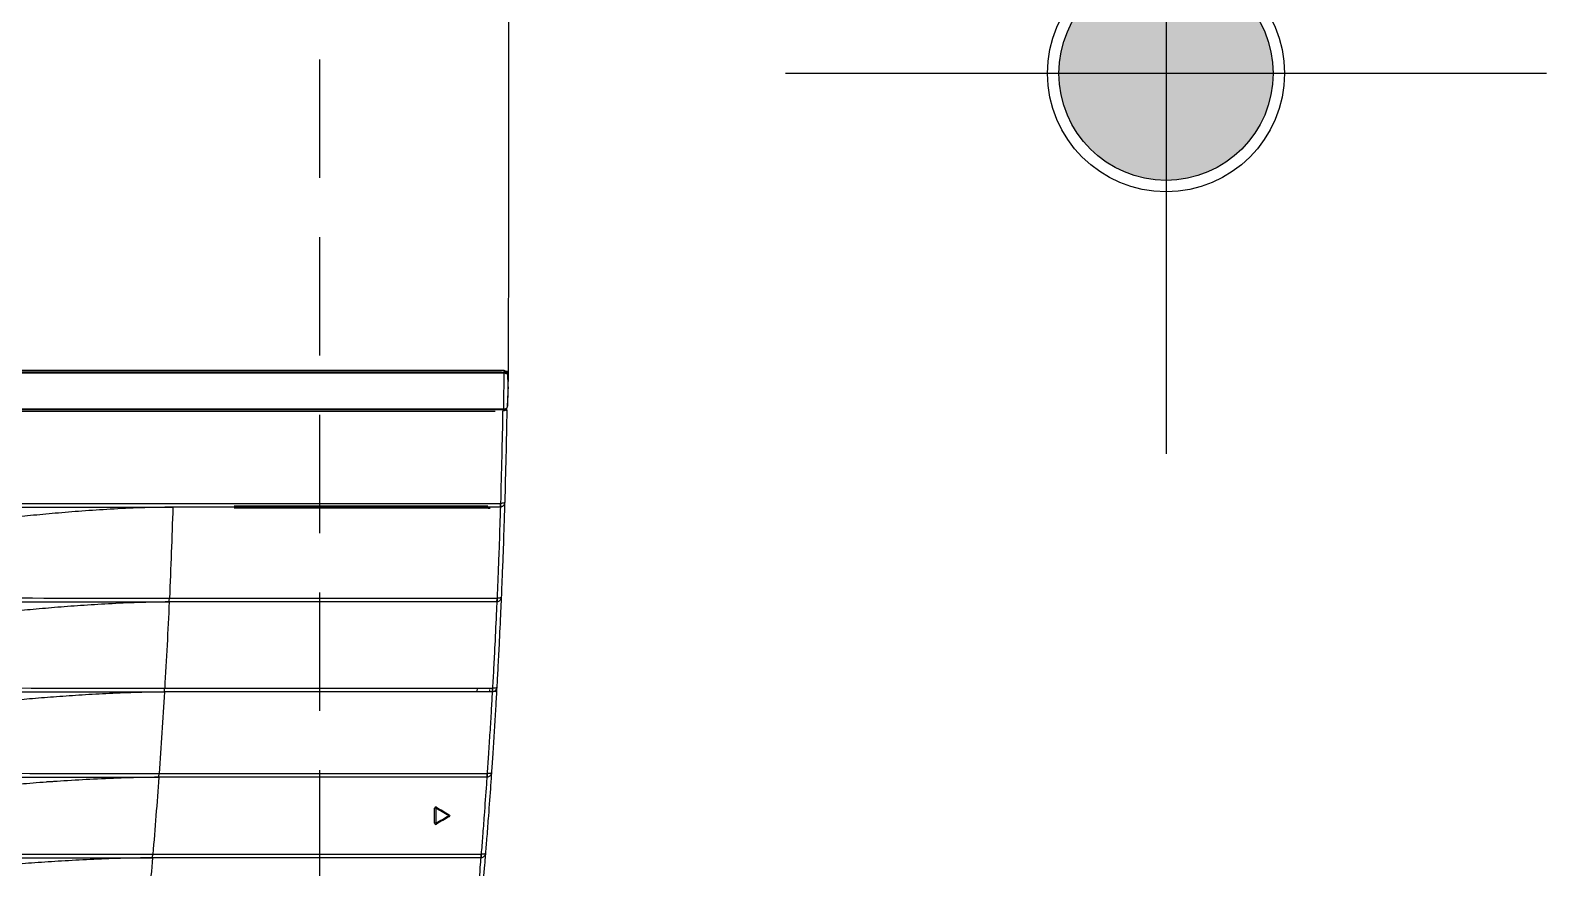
# Model space of a CAD drawing. Header units: millimetres. Extents: x 359270 to 411470, y 57550 to 89768.
# Drawn here: x 404391.9 to 404711.9, y 62793.3 to 62970.1 of the extents above; entities that cross this region are included whole.
import ezdxf

# ---------------------------------------------------------------- set-up
doc = ezdxf.new("R2010")
doc.units = ezdxf.units.MM
doc.header["$LTSCALE"] = 100
doc.linetypes.add('HIDDEN', pattern=[0.375, 0.25, -0.125])
doc.layers.add('RC-LIGHT', color=7, linetype='Continuous')
doc.layers.add('도면층8', color=8, linetype='Continuous')

# ---------------------------------------------------------------- blocks, each defined once
blk = doc.blocks.new('*U22')
at = {"color": 8}
for p, q in [((1519.72, 193.19), (1519.72, 193.19)), ((1519.77, 189.43), (1519.77, 189.44)), ((1519.78, 190.56), (1519.78, 190.56)), ((1519.79, 190.46), (1519.79, 190.49)), ((1519.79, 190.46), (1519.79, 190.49)), ((1519.64, 186.8), (1519.64, 186.81)), ((1513.99, 91.5), (1513.99, 91.5))]:
    blk.add_line(p, q, dxfattribs=at)
at = {"color": 1, "linetype": 'HIDDEN'}
blk.add_lwpolyline([(1479.94, 484.99), (1479.94, 14.99), (39.94, 14.99), (39.94, 484.99)], close=True, dxfattribs=at)
at = {"color": 8}
for centre, radius, start, end in [((1519.01, 193.8), 0.2, 80.5717, 90), ((1515.45, 165.31), 0.5, 358.2397, 0), ((1504.49, 101.95), 0.25, 60, 180), ((1504.49, 98.81), 0.25, 180, 300)]:
    blk.add_arc(centre, radius, start, end, dxfattribs=at)
at = {"color": 8, "extrusion": (0, 0, -1)}
blk.add_arc((-1507.21, 100.38), 0.25, 120, 240, dxfattribs=at)
at = {"color": 8}
for centre, major_axis, ratio, start_param, end_param in [((1518.89, 193.8), (0, -0.2), 0.205027, 1.568733, 3.141593), ((1519.01, 193.8), (0, -0.2), 0.351833, 1.567117, 3.141593), ((1519.01, 193.8), (0.033, 0.197), 0.348188, 4.76642, 6.323186), ((1519.07, 194.06), (-0.393, -0.309), 0.676569, 1.247751, 2.270849), ((1519.16, 193.82), (-0.5, -0.021), 0.710917, 2.398177, 3.067106), ((1518.79, 186.26), (0, -0.2), 0.201921, 0.053462, 1.568761), ((1515.45, 165.31), (-0.5, 0.015), 0.003269, 1.745497, 3.141044), ((1518.04, 166.3), (0, -0.8), 0.192414, 0, 1.56303), ((1518.07, 166.3), (-0.127, 0.79), 0.18902, 3.140748, 4.674174), ((1517.31, 146.3), (0, -0.8), 0.1863, 0, 1.559168), ((1517.34, 146.3), (-0.111, 0.792), 0.18309, 3.140852, 4.674944), ((1516.37, 127.3), (0, -0.8), 0.179084, 0, 1.549822), ((1516.4, 127.3), (-0.096, 0.794), 0.175481, 3.140957, 4.670141), ((1515.25, 109.3), (0, -0.8), 0.172581, 0, 1.539295), ((1515.27, 109.3), (-0.081, 0.796), 0.16865, 3.141053, 4.663501), ((1504.49, 101.95), (-0.25, 0), 0.028867, 4.561673, 6.283185), ((1504.49, 101.95), (0.125, 0.217), 0.116341, 4.812344, 6.283185), ((1507.21, 100.38), (0.125, 0.217), 0.126416, 4.804016, 6.283185), ((1507.21, 100.38), (-0.125, 0.217), 0.142468, 3.141593, 4.649076), ((1504.49, 98.81), (0.25, 0), 0.003943, 1.420068, 3.141593), ((1504.49, 98.81), (-0.125, 0.217), 0.132331, 3.141593, 4.640625), ((1513.99, 92.3), (0, -0.8), 0.165536, 0, 1.525516), ((1514.01, 92.3), (-0.067, 0.797), 0.161273, 3.141146, 4.653318)]:
    blk.add_ellipse(centre, major_axis=major_axis, ratio=ratio, start_param=start_param, end_param=end_param, dxfattribs=at)
for points, degree in [([(1519.83, 194), (1520.22, 309.36), (1519.33, 344.73), (1517.18, 380.02)], 3), ([(1518.39, 194), (1518.56, 194), (1518.73, 194), (1518.89, 194)], 3), ([(1518.89, 194), (1518.93, 194), (1518.97, 194), (1519.01, 194)], 3), ([(1519.08, 193.8), (1519.03, 193.8), (1518.99, 193.8), (1518.94, 193.8)], 3), ([(1519.1, 193.85), (1519.21, 193.92), (1519.3, 194.02), (1519.36, 194.13)], 3), ([(1519.66, 194.12), (1519.65, 194.12), (1519.54, 194.12), (1519.36, 194.13)], 3), ([(1519.36, 194.13), (1519.41, 194.1), (1519.45, 194.07), (1519.49, 194.05)], 3), ([(1519.66, 194.12), (1519.66, 194.02), (1519.66, 193.92), (1519.65, 193.81)], 3), ([(1519.65, 193.81), (1519.66, 193.68), (1519.67, 193.54), (1519.67, 193.4)], 3), ([(1519.83, 194), (1519.78, 194.04), (1519.72, 194.08), (1519.66, 194.12)], 3), ([(1519.78, 190.56), (1519.72, 193.18)], 1), ([(1519.78, 190.87), (1519.78, 190.74), (1519.79, 190.62), (1519.79, 190.49)], 3), ([(1519.79, 190.49), (1519.79, 190.49), (1519.79, 190.49), (1519.79, 190.49)], 3), ([(1518.89, 186.05), (1518.27, 186.05), (1517.66, 186.05), (1517.05, 186.05)], 3), ([(1518.89, 186.05), (1518.89, 186.05), (1518.89, 186.05), (1518.89, 186.05)], 3), ([(1519.26, 186), (1519.23, 186.05), (1519.18, 186.11), (1519.13, 186.14)], 3), ([(1519.26, 186), (1519.4, 186), (1519.49, 185.99), (1519.49, 185.99)], 3), ([(1519.49, 186), (1519.49, 186.16), (1519.49, 186.31), (1519.49, 186.47)], 3), ([(1519.64, 186.8), (1519.66, 187.34), (1519.69, 187.87)], 2), ([(1519.03, 166.47), (1519.02, 166.15), (1519.01, 165.82), (1519, 165.5)], 3), ([(1409.74, 165.5), (1419.03, 165.5), (1428.31, 165.5), (1437.58, 165.5)], 3), ([(1437.58, 165.5), (1441.4, 165.5), (1445.21, 165.5), (1449.02, 165.5)], 3), ([(1449.02, 165.5), (1448.82, 159.12), (1448.58, 152.7), (1448.29, 146.29)], 3), ([(1449.02, 165.5), (1449.02, 165.5)], 1), ([(1518.2, 165.51), (1518.15, 165.5), (1518.09, 165.5), (1518.04, 165.5)], 3), ([(1518.19, 166.29), (1518.2, 166.29), (1518.22, 166.29), (1518.23, 166.3)], 3), ([(1409.74, 146.36), (1422.6, 146.32), (1435.45, 146.29), (1448.29, 146.29)], 3), ([(1448.24, 145.5), (1447.97, 139.45), (1447.65, 133.36), (1447.29, 127.29)], 3), ([(1448.25, 145.5), (1448.24, 145.5)], 1), ([(1517.45, 145.51), (1517.41, 145.5), (1517.36, 145.5), (1517.31, 145.5)], 3), ([(1517.46, 146.29), (1517.47, 146.29), (1517.48, 146.29), (1517.49, 146.29)], 3), ([(1518.31, 146.46), (1518.29, 146.14), (1518.28, 145.82), (1518.27, 145.5)], 3), ([(1409.74, 127.36), (1422.27, 127.31), (1434.79, 127.29), (1447.29, 127.29)], 3), ([(1438, 126.5), (1441.08, 126.5), (1444.16, 126.5), (1447.24, 126.5)], 3), ([(1447.24, 126.5), (1446.91, 120.78), (1446.53, 115.02), (1446.12, 109.28)], 3), ([(1447.24, 126.5), (1447.24, 126.5)], 1), ([(1513.19, 126.49), (1513.23, 126.69), (1513.26, 126.88), (1513.3, 127.07)], 3), ([(1515.84, 126.49), (1515.87, 126.67), (1515.9, 126.85), (1515.93, 127.03)], 3), ([(1516.49, 126.51), (1516.45, 126.5), (1516.41, 126.5), (1516.37, 126.5)], 3), ([(1516.52, 127.28), (1516.52, 127.28), (1516.53, 127.28), (1516.54, 127.28)], 3), ([(1517.31, 126.5), (1517.32, 126.53), (1517.12, 126.58), (1516.83, 126.61)], 3), ([(1409.74, 109.35), (1421.88, 109.31), (1434.01, 109.28), (1446.12, 109.28)], 3), ([(1515.39, 109.27), (1515.4, 109.27), (1515.4, 109.28), (1515.41, 109.28)], 3), ([(1516.24, 109.43), (1516.22, 109.12), (1516.2, 108.81), (1516.18, 108.5)], 3), ([(1446.06, 108.5), (1445.67, 103.1), (1445.24, 97.67), (1444.79, 92.26)], 3), ([(1446.06, 108.5), (1446.06, 108.5)], 1), ([(1515.35, 108.51), (1515.32, 108.5), (1515.29, 108.5), (1515.25, 108.5)], 3), ([(1409.74, 92.32), (1421.44, 92.28), (1433.12, 92.26), (1444.79, 92.26)], 3), ([(1409.74, 91.5), (1417.85, 91.5), (1425.95, 91.5), (1434.05, 91.5)], 3), ([(1434.05, 91.5), (1437.61, 91.5), (1441.16, 91.5), (1444.72, 91.5)], 3), ([(1444.72, 91.5), (1444.29, 86.42), (1443.83, 81.31), (1443.35, 76.23)], 3), ([(1444.72, 91.5), (1444.72, 91.5)], 1), ([(1514.08, 91.5), (1514.05, 91.5), (1514.02, 91.5), (1513.99, 91.5)], 3), ([(1514.12, 92.26), (1514.13, 92.26), (1514.14, 92.26), (1514.14, 92.26)], 3), ([(1514.98, 92.42), (1514.96, 92.11), (1514.93, 91.81), (1514.91, 91.5)], 3)]:
    blk.add_open_spline(points, degree=degree, dxfattribs=at)
for points, knots in [([(1039.94, 193.94), (1119.89, 193.94), (1199.84, 193.94), (1299.77, 193.94), (1319.76, 193.94), (1359.74, 193.94), (1379.73, 193.94), (1419.69, 193.94), (1439.67, 193.94), (1469.52, 193.94), (1479.45, 193.94), (1494.31, 193.94), (1499.26, 193.94), (1509.14, 193.94), (1514.08, 193.94), (1518.98, 193.94)], [0, 0, 0, 0, 0.5, 0.5, 0.625, 0.625, 0.75, 0.75, 0.875, 0.875, 0.9375, 0.9375, 0.96875, 0.96875, 1, 1, 1, 1]), ([(1518.94, 193.8), (1514.03, 193.8), (1509.09, 193.8), (1499.21, 193.8), (1494.26, 193.8), (1479.4, 193.8), (1469.47, 193.8), (1439.62, 193.8), (1419.64, 193.8), (1379.68, 193.8), (1359.7, 193.8), (1319.73, 193.8), (1299.74, 193.8), (1199.82, 193.8), (1119.88, 193.8), (1039.94, 193.8)], [0, 0, 0, 0, 0.03125, 0.03125, 0.0625, 0.0625, 0.125, 0.125, 0.25, 0.25, 0.375, 0.375, 0.5, 0.5, 1, 1, 1, 1]), ([(1329.85, 194.41), (1345.65, 194.41), (1361.45, 194.41), (1393.05, 194.41), (1408.85, 194.41), (1440.42, 194.41), (1456.18, 194.41), (1479.77, 194.41), (1487.62, 194.41), (1499.36, 194.41), (1503.27, 194.41), (1511.08, 194.41), (1514.98, 194.37), (1518.86, 194.4)], [0, 0, 0, 0, 0.25, 0.25, 0.5, 0.5, 0.75, 0.75, 0.875, 0.875, 0.9375, 0.9375, 1, 1, 1, 1]), ([(1518.39, 194), (1513.69, 194), (1508.95, 194), (1499.29, 194), (1494.34, 194), (1479.47, 194), (1469.54, 194), (1439.69, 194), (1419.71, 194), (1379.75, 194), (1359.76, 194), (1336.79, 194), (1333.82, 194), (1330.84, 194)], [0, 0, 0, 0, 0.076277, 0.076277, 0.155939, 0.155939, 0.315263, 0.315263, 0.633912, 0.633912, 0.952561, 0.952561, 1, 1, 1, 1]), ([(1518.83, 186.26), (1518.84, 186.64), (1518.84, 187.03), (1518.86, 188.28), (1518.88, 189.14), (1518.9, 190.88), (1518.91, 191.74), (1518.93, 193.01), (1518.93, 193.4), (1518.94, 193.8)], [0, 0, 0, 0, 0.152969, 0.152969, 0.497591, 0.497591, 0.842214, 0.842214, 1, 1, 1, 1]), ([(1519.04, 193.99), (1519.02, 194.04), (1519.01, 194.08), (1518.97, 194.17), (1518.95, 194.21), (1518.92, 194.28), (1518.91, 194.3), (1518.89, 194.33), (1518.88, 194.35), (1518.87, 194.36), (1518.87, 194.37), (1518.87, 194.38), (1518.86, 194.39), (1518.86, 194.39), (1518.86, 194.39), (1518.86, 194.4), (1518.86, 194.4), (1518.86, 194.4)], [0, 0, 0, 0, 0.329841, 0.329841, 0.64484, 0.64484, 0.808285, 0.808285, 0.89597, 0.89597, 0.943441, 0.943441, 0.96921, 0.96921, 0.986236, 0.986236, 1, 1, 1, 1]), ([(1518.86, 194.4), (1518.86, 194.4), (1518.86, 194.4), (1518.86, 194.4), (1518.87, 194.4), (1518.87, 194.39), (1518.88, 194.39), (1518.89, 194.39), (1518.89, 194.38), (1518.91, 194.37), (1518.92, 194.37), (1518.96, 194.35), (1518.98, 194.34), (1519.04, 194.3), (1519.08, 194.28), (1519.21, 194.21), (1519.29, 194.17), (1519.36, 194.13)], [0, 0, 0, 0, 0.009976, 0.009976, 0.022556, 0.022556, 0.04139, 0.04139, 0.07605, 0.07605, 0.139998, 0.139998, 0.259042, 0.259042, 0.487994, 0.487994, 1, 1, 1, 1]), ([(1519.72, 193.19), (1519.72, 193.26), (1519.71, 193.33), (1519.64, 193.48), (1519.59, 193.56), (1519.46, 193.66), (1519.4, 193.7), (1519.26, 193.76), (1519.17, 193.79), (1519.08, 193.8)], [0, 0, 0, 0, 0.259, 0.259, 0.575766, 0.575766, 0.78372, 0.78372, 1, 1, 1, 1]), ([(1519.49, 194.05), (1519.56, 194), (1519.61, 193.95), (1519.65, 193.86), (1519.65, 193.84), (1519.65, 193.81)], [0, 0, 0, 0, 0.71699, 0.71699, 1, 1, 1, 1]), ([(1519.72, 193.19), (1519.72, 192.99), (1519.72, 192.8), (1519.71, 191.73), (1519.7, 190.87), (1519.67, 189.13), (1519.66, 188.26), (1519.64, 187.2), (1519.64, 187.01), (1519.64, 186.81)], [0, 0, 0, 0, 0.092017, 0.092017, 0.499829, 0.499829, 0.907641, 0.907641, 1, 1, 1, 1]), ([(1519.78, 190.56), (1519.77, 191), (1519.76, 191.43), (1519.74, 192.31), (1519.73, 192.75), (1519.72, 193.19)], [0, 0, 0, 0, 0.5, 0.5, 1, 1, 1, 1]), ([(1519.79, 190.49), (1519.8, 190.84), (1519.8, 191.19), (1519.81, 191.89), (1519.81, 192.24), (1519.82, 193.06), (1519.83, 193.53), (1519.83, 194)], [0, 0, 0, 0, 0.298691, 0.298691, 0.597383, 0.597383, 1, 1, 1, 1]), ([(1519.64, 186.81), (1519.66, 187.25), (1519.68, 187.68), (1519.73, 188.56), (1519.75, 189), (1519.77, 189.44)], [0, 0, 0, 0, 0.5, 0.5, 1, 1, 1, 1]), ([(1519.77, 189.44), (1519.77, 189.5), (1519.77, 189.57), (1519.78, 189.73), (1519.78, 189.82), (1519.78, 190), (1519.79, 190.09), (1519.79, 190.26), (1519.79, 190.34), (1519.79, 190.47), (1519.78, 190.51), (1519.78, 190.56)], [0, 0, 0, 0, 0.21624, 0.21624, 0.432749, 0.432749, 0.645647, 0.645647, 0.856424, 0.856424, 1, 1, 1, 1]), ([(1039.94, 186.26), (1119.86, 186.26), (1199.78, 186.26), (1299.68, 186.26), (1319.66, 186.26), (1359.62, 186.26), (1379.6, 186.26), (1419.55, 186.26), (1439.51, 186.26), (1469.34, 186.26), (1479.27, 186.26), (1494.15, 186.26), (1499.1, 186.26), (1508.99, 186.26), (1513.93, 186.26), (1518.83, 186.26)], [0, 0, 0, 0, 0.5, 0.5, 0.625, 0.625, 0.75, 0.75, 0.875, 0.875, 0.9375, 0.9375, 0.96875, 0.96875, 1, 1, 1, 1]), ([(1518.79, 186.06), (1513.89, 186.06), (1508.95, 186.06), (1499.07, 186.06), (1494.11, 186.06), (1479.24, 186.06), (1469.31, 186.06), (1439.47, 186.06), (1419.52, 186.06), (1379.58, 186.06), (1359.6, 186.06), (1319.64, 186.06), (1299.66, 186.06), (1199.77, 186.06), (1119.86, 186.06), (1039.94, 186.06)], [0, 0, 0, 0, 0.03125, 0.03125, 0.0625, 0.0625, 0.125, 0.125, 0.25, 0.25, 0.375, 0.375, 0.5, 0.5, 1, 1, 1, 1]), ([(1517.05, 185.7), (1508.46, 185.7), (1499.79, 185.7), (1482.12, 185.7), (1473.1, 185.7), (1446, 185.7), (1427.88, 185.7), (1409.74, 185.7)], [0, 0, 0, 0, 0.243248, 0.243248, 0.495499, 0.495499, 1, 1, 1, 1]), ([(1517.05, 186.02), (1512.16, 186.02), (1507.25, 186.02), (1497.42, 186.02), (1492.5, 186.02), (1477.71, 186.02), (1467.82, 186.02), (1456.52, 186.02), (1455.11, 186.02), (1453.7, 186.02)], [0, 0, 0, 0, 0.233427, 0.233427, 0.466853, 0.466853, 0.933707, 0.933707, 1, 1, 1, 1]), ([(1517.05, 186.05), (1517.05, 186.04), (1517.05, 186.03), (1517.05, 186.02), (1517.05, 186.02), (1517.05, 186.02)], [0, 0, 0, 0, 0.865418, 0.865418, 1, 1, 1, 1]), ([(1518.23, 166.3), (1518.32, 169.59), (1518.41, 172.87), (1518.56, 179.38), (1518.63, 182.6), (1518.68, 185.82)], [0, 0, 0, 0, 0.505489, 0.505489, 1, 1, 1, 1]), ([(1519.25, 186), (1519.2, 185.95), (1519.13, 185.91), (1518.98, 185.86), (1518.9, 185.84), (1518.78, 185.82), (1518.73, 185.82), (1518.68, 185.82)], [0, 0, 0, 0, 0.426124, 0.426124, 0.795442, 0.795442, 1, 1, 1, 1]), ([(1519.12, 186.05), (1519.09, 186.05), (1519.07, 186.06), (1518.97, 186.06), (1518.88, 186.06), (1518.79, 186.06)], [0, 0, 0, 0, 0.249344, 0.249344, 1, 1, 1, 1]), ([(1518.83, 186.26), (1518.94, 186.26), (1519.05, 186.26), (1519.16, 186.25), (1519.18, 186.25), (1519.2, 186.25)], [0, 0, 0, 0, 0.840137, 0.840137, 1, 1, 1, 1]), ([(1518.89, 186.05), (1518.91, 186.05), (1518.94, 186.05), (1519, 186.05), (1519.02, 186.05), (1519.06, 186.05), (1519.07, 186.05), (1519.09, 186.05), (1519.1, 186.05), (1519.11, 186.05), (1519.11, 186.05), (1519.12, 186.05)], [0, 0, 0, 0, 0.330293, 0.330293, 0.681956, 0.681956, 0.82164, 0.82164, 0.940754, 0.940754, 1, 1, 1, 1]), ([(1519.49, 186), (1519.43, 182.72), (1519.37, 179.43), (1519.22, 172.92), (1519.13, 169.7), (1519.04, 166.47)], [0, 0, 0, 0, 0.504534, 0.504534, 1, 1, 1, 1]), ([(1519.12, 186.05), (1519.12, 186.05), (1519.12, 186.05), (1519.14, 186.06), (1519.15, 186.07), (1519.17, 186.09), (1519.18, 186.1), (1519.19, 186.12), (1519.19, 186.12), (1519.19, 186.14), (1519.2, 186.16), (1519.2, 186.2), (1519.2, 186.23), (1519.2, 186.25), (1519.2, 186.25), (1519.2, 186.25)], [0, 0, 0, 0, 0.055006, 0.055006, 0.276288, 0.276288, 0.497423, 0.497423, 0.530007, 0.530007, 0.756604, 0.756604, 0.983112, 0.983112, 1, 1, 1, 1]), ([(1519.13, 186.07), (1519.16, 186.08), (1519.28, 186.12), (1519.45, 186.27), (1519.59, 186.52), (1519.63, 186.7), (1519.64, 186.8)], [0, 0, 0, 0, 0.088268, 0.35843, 0.674319, 1, 1, 1, 1]), ([(1519.2, 186.25), (1519.26, 186.28), (1519.32, 186.31), (1519.45, 186.4), (1519.51, 186.46), (1519.6, 186.62), (1519.63, 186.71), (1519.64, 186.81)], [0, 0, 0, 0, 0.226788, 0.226788, 0.577205, 0.577205, 1, 1, 1, 1]), ([(1519.04, 166.47), (1519.04, 166.47), (1519.04, 166.47), (1519.04, 166.39), (1519.02, 166.31), (1518.99, 166.17), (1518.96, 166.1), (1518.87, 165.93), (1518.79, 165.83), (1518.63, 165.69), (1518.55, 165.64), (1518.39, 165.56), (1518.29, 165.53), (1518.2, 165.51)], [0, 0, 0, 0, 0.004657, 0.004657, 0.171178, 0.171178, 0.329678, 0.329678, 0.602664, 0.602664, 0.791782, 0.791782, 1, 1, 1, 1]), ([(1519.04, 166.47), (1519.04, 166.47), (1519.04, 166.47), (1519.04, 166.45), (1519.03, 166.44), (1518.99, 166.41), (1518.97, 166.4), (1518.88, 166.36), (1518.81, 166.35), (1518.65, 166.32), (1518.58, 166.31), (1518.41, 166.3), (1518.32, 166.3), (1518.23, 166.3)], [0, 0, 0, 0, 0.004657, 0.004657, 0.171177, 0.171177, 0.329676, 0.329676, 0.60266, 0.60266, 0.791779, 0.791779, 1, 1, 1, 1]), ([(1409.74, 166.3), (1427.91, 166.29), (1446.06, 166.29), (1473.2, 166.29), (1482.24, 166.29), (1500.27, 166.29), (1509.27, 166.29), (1518.19, 166.29)], [0, 0, 0, 0, 0.5, 0.5, 0.75, 0.75, 1, 1, 1, 1]), ([(1449.02, 165.5), (1446.76, 165.46), (1442.36, 165.39), (1435.95, 165.08), (1429.94, 164.68), (1424.33, 164.22), (1419.11, 163.73), (1414.29, 163.22), (1411.22, 162.88), (1409.74, 162.71)], [0, 0, 0, 0, 0.17272, 0.33551, 0.488347, 0.631221, 0.764126, 0.88705, 1, 1, 1, 1]), ([(1518.04, 165.5), (1512.34, 165.5), (1506.6, 165.5), (1495.12, 165.5), (1489.38, 165.5), (1472.11, 165.5), (1460.58, 165.5), (1449.02, 165.5)], [0, 0, 0, 0, 0.25, 0.25, 0.5, 0.5, 1, 1, 1, 1]), ([(1461.94, 165.81), (1470.9, 165.81), (1479.84, 165.81), (1497.68, 165.81), (1506.59, 165.81), (1515.45, 165.81)], [0, 0, 0, 0, 0.5, 0.5, 1, 1, 1, 1]), ([(1515.53, 165.3), (1506.66, 165.3), (1497.74, 165.3), (1479.87, 165.3), (1470.91, 165.3), (1461.94, 165.3)], [0, 0, 0, 0, 0.5, 0.5, 1, 1, 1, 1]), ([(1517.49, 146.29), (1517.56, 147.8), (1517.62, 149.32), (1517.75, 152.53), (1517.82, 154.24), (1517.97, 158.5), (1518.06, 161.06), (1518.16, 164.24), (1518.18, 164.87), (1518.2, 165.5), (1518.2, 165.5), (1518.2, 165.5)], [0, 0, 0, 0, 0.235766, 0.235766, 0.501866, 0.501866, 0.901174, 0.901174, 0.999997, 0.999997, 1, 1, 1, 1]), ([(1519, 165.5), (1519, 165.5), (1519, 165.5), (1518.98, 164.83), (1518.96, 164.16), (1518.87, 160.96), (1518.78, 158.41), (1518.62, 154.17), (1518.56, 152.47), (1518.43, 149.34), (1518.37, 147.9), (1518.31, 146.46)], [0, 0, 0, 0, 0.000003, 0.000003, 0.105523, 0.105523, 0.506415, 0.506415, 0.773572, 0.773572, 1, 1, 1, 1]), ([(1409.74, 145.5), (1410.91, 145.5), (1423.76, 145.5), (1436.59, 145.5), (1448.25, 145.5)], [0, 0, 0, 0, 0.090794, 1, 1, 1, 1]), ([(1448.24, 145.5), (1446.05, 145.46), (1441.77, 145.39), (1435.54, 145.11), (1429.67, 144.75), (1424.16, 144.33), (1419.03, 143.87), (1414.26, 143.41), (1411.21, 143.08), (1409.74, 142.93)], [0, 0, 0, 0, 0.171143, 0.332878, 0.485187, 0.628059, 0.76149, 0.885469, 1, 1, 1, 1]), ([(1448.25, 145.5), (1448.25, 145.51), (1448.25, 145.54), (1448.26, 145.72), (1448.27, 145.98), (1448.28, 146.19), (1448.29, 146.29)], [0, 0, 0, 0, 0.262073, 0.50023, 0.747646, 1, 1, 1, 1]), ([(1517.31, 145.5), (1505.91, 145.5), (1494.4, 145.5), (1471.36, 145.5), (1459.81, 145.5), (1448.25, 145.5)], [0, 0, 0, 0, 0.5, 0.5, 1, 1, 1, 1]), ([(1448.29, 146.29), (1459.87, 146.29), (1471.44, 146.29), (1494.52, 146.29), (1506.04, 146.29), (1517.46, 146.29)], [0, 0, 0, 0, 0.5, 0.5, 1, 1, 1, 1]), ([(1516.54, 127.28), (1516.62, 128.72), (1516.7, 130.15), (1516.86, 133.2), (1516.94, 134.83), (1517.15, 138.88), (1517.26, 141.31), (1517.4, 144.33), (1517.42, 144.91), (1517.45, 145.5), (1517.45, 145.5), (1517.45, 145.5)], [0, 0, 0, 0, 0.235564, 0.235564, 0.502554, 0.502554, 0.903218, 0.903218, 0.999997, 0.999997, 1, 1, 1, 1]), ([(1518.27, 145.5), (1518.27, 145.5), (1518.27, 145.5), (1518.24, 144.87), (1518.21, 144.25), (1518.08, 141.21), (1517.96, 138.79), (1517.76, 134.75), (1517.68, 133.14), (1517.52, 130.16), (1517.45, 128.8), (1517.37, 127.44)], [0, 0, 0, 0, 0.000003, 0.000003, 0.104408, 0.104408, 0.506463, 0.506463, 0.77438, 0.77438, 1, 1, 1, 1]), ([(1518.31, 146.46), (1518.31, 146.46), (1518.31, 146.45), (1518.31, 146.37), (1518.3, 146.3), (1518.25, 146.15), (1518.22, 146.08), (1518.13, 145.91), (1518.05, 145.81), (1517.89, 145.67), (1517.81, 145.63), (1517.64, 145.55), (1517.55, 145.52), (1517.45, 145.51)], [0, 0, 0, 0, 0.004636, 0.004636, 0.174161, 0.174161, 0.335167, 0.335167, 0.60541, 0.60541, 0.793318, 0.793318, 1, 1, 1, 1]), ([(1518.31, 146.46), (1518.31, 146.46), (1518.31, 146.46), (1518.31, 146.44), (1518.3, 146.42), (1518.27, 146.4), (1518.24, 146.38), (1518.15, 146.35), (1518.07, 146.33), (1517.92, 146.31), (1517.84, 146.3), (1517.68, 146.29), (1517.59, 146.29), (1517.49, 146.29)], [0, 0, 0, 0, 0.004636, 0.004636, 0.174157, 0.174157, 0.335163, 0.335163, 0.60541, 0.60541, 0.79332, 0.79332, 1, 1, 1, 1]), ([(1409.74, 126.5), (1410.57, 126.5), (1419.99, 126.5), (1429.41, 126.5), (1438, 126.5)], [0, 0, 0, 0, 0.087433, 1, 1, 1, 1]), ([(1447.24, 126.5), (1445.13, 126.47), (1441, 126.4), (1434.98, 126.15), (1429.28, 125.82), (1423.92, 125.44), (1418.9, 125.03), (1414.21, 124.6), (1411.19, 124.3), (1409.74, 124.16)], [0, 0, 0, 0, 0.169313, 0.329825, 0.481522, 0.624391, 0.758433, 0.883635, 1, 1, 1, 1]), ([(1447.24, 126.5), (1447.25, 126.52), (1447.25, 126.57), (1447.27, 126.88), (1447.29, 127.15), (1447.29, 127.29)], [0, 0, 0, 0, 0.34127, 0.674379, 1, 1, 1, 1]), ([(1516.37, 126.5), (1504.95, 126.5), (1493.43, 126.5), (1470.37, 126.5), (1458.82, 126.5), (1447.24, 126.5)], [0, 0, 0, 0, 0.5, 0.5, 1, 1, 1, 1]), ([(1447.29, 127.29), (1458.88, 127.29), (1470.46, 127.28), (1493.55, 127.28), (1505.08, 127.28), (1516.52, 127.28)], [0, 0, 0, 0, 0.5, 0.5, 1, 1, 1, 1]), ([(1515.41, 109.28), (1515.5, 110.63), (1515.59, 111.98), (1515.78, 114.87), (1515.88, 116.41), (1516.07, 119.5), (1516.17, 121.04), (1516.34, 123.89), (1516.41, 125.2), (1516.48, 126.51)], [0, 0, 0, 0, 0.234873, 0.234873, 0.503118, 0.503118, 0.771519, 0.771519, 1, 1, 1, 1]), ([(1517.31, 126.5), (1517.31, 126.5), (1517.31, 126.5), (1517.24, 125.15), (1517.16, 123.81), (1516.99, 120.93), (1516.9, 119.4), (1516.71, 116.33), (1516.61, 114.8), (1516.42, 111.99), (1516.34, 110.71), (1516.25, 109.43)], [0, 0, 0, 0, 0.000004, 0.000004, 0.237138, 0.237138, 0.506455, 0.506455, 0.775615, 0.775615, 1, 1, 1, 1]), ([(1517.37, 127.44), (1517.37, 127.44), (1517.37, 127.44), (1517.37, 127.36), (1517.35, 127.28), (1517.3, 127.13), (1517.27, 127.06), (1517.17, 126.89), (1517.09, 126.79), (1516.93, 126.66), (1516.85, 126.62), (1516.68, 126.54), (1516.59, 126.52), (1516.49, 126.51)], [0, 0, 0, 0, 0.004615, 0.004615, 0.177182, 0.177182, 0.340693, 0.340693, 0.607806, 0.607806, 0.794758, 0.794758, 1, 1, 1, 1]), ([(1517.37, 127.44), (1517.37, 127.44), (1517.37, 127.44), (1517.37, 127.43), (1517.36, 127.41), (1517.32, 127.38), (1517.29, 127.37), (1517.2, 127.34), (1517.12, 127.32), (1516.97, 127.3), (1516.89, 127.29), (1516.73, 127.28), (1516.63, 127.28), (1516.54, 127.28)], [0, 0, 0, 0, 0.004615, 0.004615, 0.177178, 0.177178, 0.340689, 0.340689, 0.607806, 0.607806, 0.79476, 0.79476, 1, 1, 1, 1]), ([(1517.36, 127.44), (1517.35, 127.26), (1517.34, 127.08), (1517.33, 126.76), (1517.32, 126.63), (1517.31, 126.5), (1517.31, 126.5), (1517.31, 126.5)], [0, 0, 0, 0, 0.584735, 0.584735, 0.999937, 0.999937, 1, 1, 1, 1]), ([(1446.06, 108.5), (1446.06, 108.52), (1446.06, 108.56), (1446.09, 108.87), (1446.11, 109.15), (1446.12, 109.28)], [0, 0, 0, 0, 0.33666, 0.669714, 1, 1, 1, 1]), ([(1446.12, 109.28), (1457.71, 109.28), (1469.29, 109.28), (1492.4, 109.27), (1503.93, 109.27), (1515.39, 109.27)], [0, 0, 0, 0, 0.5, 0.5, 1, 1, 1, 1]), ([(1516.25, 109.43), (1516.25, 109.43), (1516.25, 109.43), (1516.24, 109.34), (1516.23, 109.26), (1516.18, 109.11), (1516.15, 109.04), (1516.04, 108.87), (1515.96, 108.78), (1515.79, 108.65), (1515.71, 108.61), (1515.55, 108.54), (1515.45, 108.52), (1515.35, 108.51)], [0, 0, 0, 0, 0.004597, 0.004597, 0.179597, 0.179597, 0.345088, 0.345088, 0.609538, 0.609538, 0.795853, 0.795853, 1, 1, 1, 1]), ([(1516.25, 109.43), (1516.25, 109.43), (1516.25, 109.43), (1516.25, 109.41), (1516.24, 109.4), (1516.2, 109.37), (1516.17, 109.35), (1516.08, 109.32), (1516, 109.3), (1515.84, 109.29), (1515.76, 109.28), (1515.6, 109.27), (1515.51, 109.27), (1515.41, 109.28)], [0, 0, 0, 0, 0.004597, 0.004597, 0.179593, 0.179593, 0.345083, 0.345083, 0.60954, 0.60954, 0.795855, 0.795855, 1, 1, 1, 1]), ([(1409.74, 108.5), (1410.16, 108.5), (1422.28, 108.5), (1434.39, 108.5), (1446.06, 108.5)], [0, 0, 0, 0, 0.034541, 1, 1, 1, 1]), ([(1446.06, 108.5), (1443.7, 108.46), (1439.11, 108.39), (1432.44, 108.1), (1426.17, 107.74), (1420.33, 107.32), (1414.89, 106.87), (1411.41, 106.55), (1409.74, 106.4)], [0, 0, 0, 0, 0.195017, 0.378715, 0.551069, 0.712073, 0.86172, 1, 1, 1, 1]), ([(1423.68, 107.5), (1423.68, 107.5), (1423.66, 107.5), (1423.56, 107.5), (1423.49, 107.5), (1423.31, 107.5), (1423.2, 107.5), (1422.95, 107.5), (1422.81, 107.5), (1422.57, 107.5), (1422.47, 107.5), (1422.37, 107.5)], [0, 0, 0, 0, 0.213358, 0.213358, 0.42668, 0.42668, 0.640562, 0.640562, 0.855661, 0.855661, 1, 1, 1, 1]), ([(1515.25, 108.5), (1503.8, 108.5), (1492.28, 108.5), (1469.2, 108.5), (1457.64, 108.5), (1446.06, 108.5)], [0, 0, 0, 0, 0.5, 0.5, 1, 1, 1, 1]), ([(1514.14, 92.26), (1514.24, 93.53), (1514.34, 94.8), (1514.55, 97.53), (1514.66, 98.99), (1514.94, 102.65), (1515.09, 104.85), (1515.28, 107.52), (1515.31, 108.01), (1515.34, 108.5), (1515.34, 108.5), (1515.34, 108.5)], [0, 0, 0, 0, 0.233824, 0.233824, 0.504066, 0.504066, 0.909668, 0.909668, 0.999996, 0.999996, 1, 1, 1, 1]), ([(1516.18, 108.5), (1516.18, 108.5), (1516.18, 108.5), (1516.14, 107.97), (1516.11, 107.43), (1515.92, 104.72), (1515.76, 102.54), (1515.49, 98.91), (1515.38, 97.46), (1515.18, 94.81), (1515.08, 93.61), (1514.99, 92.42)], [0, 0, 0, 0, 0.000004, 0.000004, 0.099857, 0.099857, 0.50649, 0.50649, 0.77742, 0.77742, 1, 1, 1, 1]), ([(1504.24, 98.81), (1504.24, 99.34), (1504.24, 99.86), (1504.24, 100.9), (1504.24, 101.43), (1504.24, 101.95)], [0, 0, 0, 0, 0.501159, 0.501159, 1, 1, 1, 1]), ([(1504.53, 101.95), (1504.53, 101.43), (1504.53, 100.91), (1504.53, 99.86), (1504.53, 99.34), (1504.53, 98.81)], [0, 0, 0, 0, 0.498841, 0.498841, 1, 1, 1, 1]), ([(1507.24, 100.38), (1506.78, 100.65), (1506.32, 100.92), (1505.42, 101.44), (1504.97, 101.7), (1504.53, 101.95)], [0, 0, 0, 0, 0.508649, 0.508649, 1, 1, 1, 1]), ([(1504.53, 98.81), (1504.99, 99.08), (1505.46, 99.35), (1506.36, 99.87), (1506.8, 100.13), (1507.24, 100.38)], [0, 0, 0, 0, 0.511793, 0.511793, 1, 1, 1, 1]), ([(1504.62, 102.16), (1505.06, 101.91), (1505.51, 101.65), (1506.41, 101.13), (1506.87, 100.86), (1507.33, 100.6)], [0, 0, 0, 0, 0.491351, 0.491351, 1, 1, 1, 1]), ([(1507.33, 100.16), (1506.89, 99.91), (1506.45, 99.65), (1505.54, 99.13), (1505.08, 98.86), (1504.62, 98.6)], [0, 0, 0, 0, 0.488204, 0.488204, 1, 1, 1, 1]), ([(1444.72, 91.5), (1442.46, 91.47), (1438.07, 91.4), (1431.66, 91.14), (1425.63, 90.82), (1419.99, 90.45), (1414.74, 90.06), (1411.37, 89.78), (1409.74, 89.64)], [0, 0, 0, 0, 0.194008, 0.377097, 0.549248, 0.710453, 0.860707, 1, 1, 1, 1]), ([(1444.72, 91.5), (1444.72, 91.52), (1444.72, 91.55), (1444.75, 91.84), (1444.78, 92.11), (1444.79, 92.26)], [0, 0, 0, 0, 0.302913, 0.635892, 1, 1, 1, 1]), ([(1513.99, 91.5), (1509.18, 91.5), (1504.36, 91.5), (1492.97, 91.5), (1486.4, 91.5), (1473.89, 91.5), (1467.97, 91.5), (1456.27, 91.5), (1450.5, 91.5), (1444.72, 91.5)], [0, 0, 0, 0, 0.20974, 0.20974, 0.494552, 0.494552, 0.750903, 0.750903, 1, 1, 1, 1]), ([(1513.99, 91.5), (1502.67, 91.5), (1479.61, 91.5), (1456.47, 91.5), (1444.72, 91.5)], [0, 0, 0, 0, 0.493298, 1, 1, 1, 1]), ([(1444.79, 92.26), (1450.57, 92.26), (1456.34, 92.26), (1468.05, 92.26), (1473.98, 92.26), (1486.5, 92.26), (1493.08, 92.26), (1504.48, 92.26), (1509.31, 92.26), (1514.12, 92.26)], [0, 0, 0, 0, 0.249054, 0.249054, 0.505367, 0.505367, 0.790188, 0.790188, 1, 1, 1, 1]), ([(1512.76, 76.25), (1512.87, 77.43), (1512.97, 78.61), (1513.2, 81.18), (1513.32, 82.57), (1513.62, 86.03), (1513.79, 88.11), (1513.99, 90.62), (1514.03, 91.06), (1514.06, 91.5), (1514.06, 91.5), (1514.06, 91.5)], [0, 0, 0, 0, 0.232545, 0.232545, 0.504897, 0.504897, 0.913704, 0.913704, 0.999996, 0.999996, 1, 1, 1, 1]), ([(1514.91, 91.5), (1514.91, 91.5), (1514.91, 91.5), (1514.87, 91.01), (1514.83, 90.53), (1514.62, 87.99), (1514.45, 85.92), (1514.16, 82.49), (1514.04, 81.11), (1513.82, 78.63), (1513.72, 77.52), (1513.62, 76.41)], [0, 0, 0, 0, 0.000004, 0.000004, 0.096735, 0.096735, 0.506429, 0.506429, 0.779373, 0.779373, 1, 1, 1, 1]), ([(1514.99, 92.42), (1514.99, 92.42), (1514.99, 92.42), (1514.98, 92.33), (1514.96, 92.25), (1514.91, 92.1), (1514.88, 92.03), (1514.77, 91.86), (1514.68, 91.77), (1514.52, 91.64), (1514.44, 91.6), (1514.27, 91.53), (1514.17, 91.51), (1514.08, 91.5)], [0, 0, 0, 0, 0.004579, 0.004579, 0.181841, 0.181841, 0.349149, 0.349149, 0.610898, 0.610898, 0.796793, 0.796793, 1, 1, 1, 1]), ([(1514.99, 92.42), (1514.99, 92.42), (1514.99, 92.42), (1514.99, 92.4), (1514.97, 92.38), (1514.93, 92.35), (1514.9, 92.34), (1514.81, 92.3), (1514.73, 92.29), (1514.57, 92.27), (1514.49, 92.26), (1514.33, 92.26), (1514.24, 92.26), (1514.14, 92.26)], [0, 0, 0, 0, 0.004579, 0.004579, 0.181838, 0.181838, 0.349144, 0.349144, 0.6109, 0.6109, 0.796796, 0.796796, 1, 1, 1, 1])]:
    blk.add_open_spline(points, degree=3, knots=knots, dxfattribs=at)
blk = doc.blocks.new('1')
at = {"linetype": 'Continuous'}
h = blk.add_hatch(color=4, dxfattribs=at)
h.dxf.hatch_style = 1
edge = h.paths.add_edge_path()
edge.add_arc((11539653.5, -14273503.79), 37.5, 0, 360)
at = {"color": 1, "linetype": 'Continuous'}
for p, q in [((11539653.5, -14273637.12), (11539653.5, -14273370.46)), ((11539520.17, -14273503.79), (11539786.83, -14273503.79))]:
    blk.add_line(p, q, dxfattribs=at)
at = {"color": 4, "linetype": 'Continuous'}
for radius in [41.5, 37.5]:
    blk.add_circle((11539653.5, -14273503.79), radius, dxfattribs=at)

msp = doc.modelspace()

# ---------------------------------------------------------------- block references
at = {"layer": 'RC-LIGHT', "xscale": 0.6024096385271789, "yscale": 0.6024096385271789, "zscale": 0.6024096385271789, "rotation": 180}
msp.add_blockref('1', (7356230.06, -8535535.28), dxfattribs=at)
at = {"layer": '도면층8'}
msp.add_blockref('*U22', (402972.97, 62703.93), dxfattribs=at)

doc.saveas('drawing.dxf')
